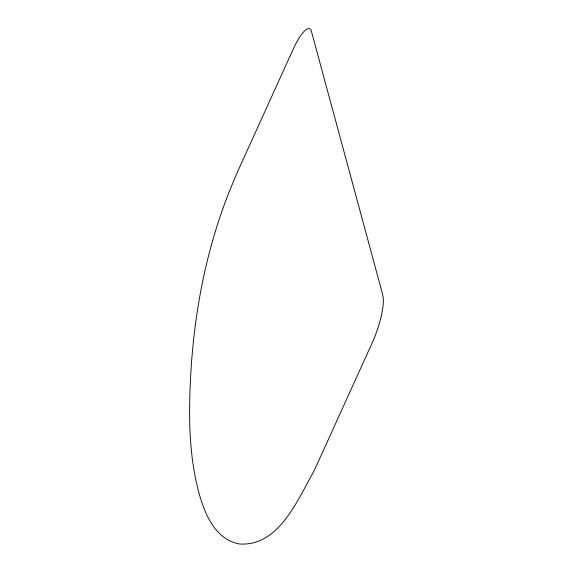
<?xml version="1.0" encoding="UTF-8"?>
<svg xmlns="http://www.w3.org/2000/svg" width="573" height="573" viewBox="0 0 573 573"><rect width="100%" height="100%" fill="white"/><g stroke="black" fill="none" stroke-linecap="round" stroke-linejoin="round"><path stroke-width="0.86" d="M381.382 315.551A37.789 9.404 -70.8 0 1 377.55 329.231L375.336 335.37A41.084 10.228 -70.8 0 1 373.546 339.846L318.158 461.96A171.785 42.753 -70.8 0 1 312.328 474.1C296.664 501.833 278.07 546.585 239.485 543.985C214.918 539.565 204.289 513.014 198.602 491.605C187.794 450.435 188.632 407.296 191.318 365.151C195.78 302.243 208.715 239.614 233.505 181.455A171.785 42.753 -70.8 0 1 239.091 168.412L294.486 46.327A41.084 10.228 -70.8 0 1 296.456 42.509L299.092 37.968A37.789 9.404 -70.8 0 1 304.113 31.393A37.589 9.354 -70.8 0 1 311.017 29.889L382.549 294.049L383.308 298.297A37.589 9.354 -70.8 0 1 381.36 315.573"/></g></svg>
